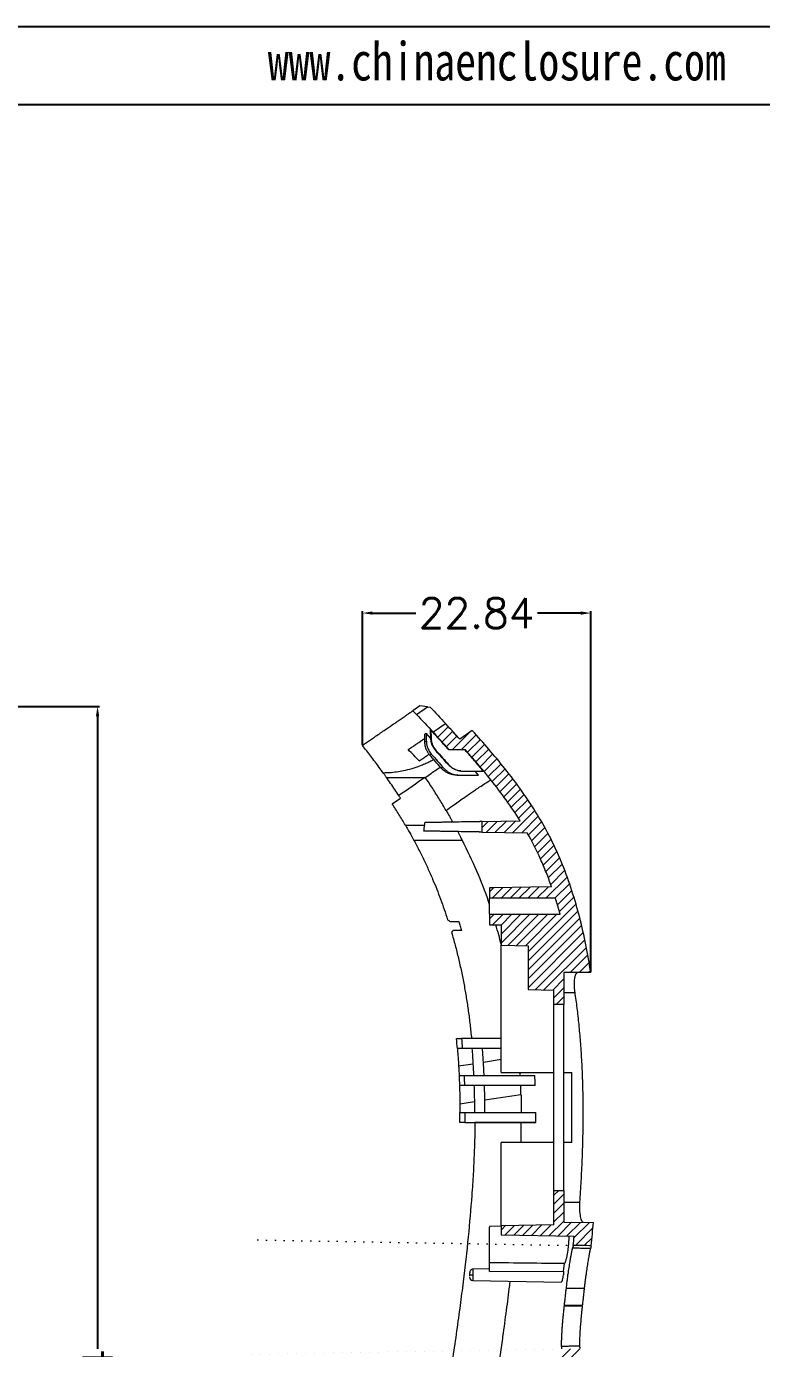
# Model space of a CAD drawing. Header units: inches. Extents: x 1631 to 3663, y 1126 to 1454.
# Drawn here: x 1801.8 to 1875.4, y 1322 to 1454.4 of the extents above; entities that cross this region are included whole.
import ezdxf

# ---------------------------------------------------------------- set-up
doc = ezdxf.new("R2010")
doc.units = ezdxf.units.IN
doc.header["$LTSCALE"] = 15
doc.layers.add('文字', color=81, linetype='Continuous')
doc.styles.get("Standard").update_dxf_attribs({"font": 'txt', "bigfont": 'gbcbig.shx'})
doc.styles.add('宋体', font='', dxfattribs={"width": 0.8, "height": 3.5})
doc.styles.get('宋体').set_extended_font_data('SimSun')
doc.dimstyles.new('3', dxfattribs={"dimtxt": 3, "dimasz": 1, "dimexe": 0.18, "dimexo": 0.0625, "dimgap": 0.09, "dimtad": 0, "dimdsep": 46, "dimtxsty": 'Standard', "dimcen": 1, "dimclrd": 3, "dimclre": 3, "dimadec": 0, "dimazin": 2, "dimtfac": 1, "dimtofl": 0, "dimtmove": 0, "dimatfit": 3, "dimfxl": 1, "dimtolj": 1, "dimtzin": 0, "dimarcsym": 0})

# ---------------------------------------------------------------- blocks, each defined once
blk = doc.blocks.new('*D281')
at = {"color": 3, "lineweight": -2}
for p, q in [((1769.46, 1386.31), (1809.14, 1386.31)), ((1808.96, 1385.31), (1808.96, 1321.98)), ((1808.96, 1244.47), (1808.96, 1307.8)), ((1768.69, 1243.47), (1809.14, 1243.47))]:
    blk.add_line(p, q, dxfattribs=at)
at = {"color": 3}
for points in [[(1808.79, 1385.31), (1809.12, 1385.31), (1808.96, 1386.31)], [(1808.79, 1244.47), (1809.12, 1244.47), (1808.96, 1243.47)]]:
    blk.add_solid(points, dxfattribs=at)
at = {"layer": 'Defpoints', "color": 0}
for p in [(1769.39, 1386.31), (1768.63, 1243.47), (1808.96, 1243.47)]:
    blk.add_point(p, dxfattribs=at)
at = {"color": 0, "insert": (1808.96, 1314.89), "char_height": 3, "attachment_point": 5, "rotation": 90}
blk.add_mtext('\\A1;142.84', dxfattribs=at)
blk = doc.blocks.new('*D285')
at = {"color": 3, "lineweight": -2}
for p, q in [((1835.47, 1382.47), (1835.47, 1395.83)), ((1836.47, 1395.65), (1840.8, 1395.65)), ((1857.31, 1395.65), (1852.98, 1395.65)), ((1858.31, 1359.72), (1858.31, 1395.83))]:
    blk.add_line(p, q, dxfattribs=at)
at = {"color": 3}
for points in [[(1836.47, 1395.82), (1836.47, 1395.49), (1835.47, 1395.65)], [(1857.31, 1395.82), (1857.31, 1395.49), (1858.31, 1395.65)]]:
    blk.add_solid(points, dxfattribs=at)
at = {"layer": 'Defpoints', "color": 0}
for p in [(1858.31, 1395.65), (1835.47, 1382.4), (1858.31, 1359.66)]:
    blk.add_point(p, dxfattribs=at)
at = {"color": 0, "insert": (1846.89, 1395.65), "char_height": 3, "attachment_point": 5}
blk.add_mtext('\\A1;22.84', dxfattribs=at)

msp = doc.modelspace()

# ---------------------------------------------------------------- hatches: boundary and pattern name
at = {"linetype": 'Continuous', "lineweight": 0}
h = msp.add_hatch(dxfattribs=at)
h.set_pattern_fill('ANSI31', color=4, scale=0.2, style=0)
edge = h.paths.add_edge_path(flags=0)
edge.add_spline(control_points=[(1851.959, 1373.645), (1852.839, 1372.089), (1853.584, 1370.452), (1854.202, 1368.775), (1854.266, 1368.602), (1854.328, 1368.428), (1854.39, 1368.254)], knot_values=[0.0043659, 0.0043659, 0.0043659, 0.0043659, 0.0097158, 0.0097158, 0.0097158, 0.010265, 0.010265, 0.010265, 0.010265], weights=[1, 1, 1, 1, 1, 1, 1], degree=3, periodic=0)
edge.add_spline(control_points=[(1854.39, 1368.254), (1853.688, 1368.242), (1852.987, 1368.229), (1852.286, 1368.217), (1851.069, 1368.196), (1849.851, 1368.175), (1848.634, 1368.153), (1848.484, 1368.151), (1848.335, 1368.148), (1848.185, 1368.146)], knot_values=[0.0125035, 0.0125035, 0.0125035, 0.0125035, 0.0146078, 0.0146078, 0.0146078, 0.0182598, 0.0182598, 0.0182598, 0.0187095, 0.0187095, 0.0187095, 0.0187095], weights=[1, 1, 1, 1, 1, 1, 1, 1, 1, 1], degree=3, periodic=0)
edge.add_line((1848.185, 1368.146), (1848.185, 1367.095))
edge.add_line((1848.185, 1367.095), (1854.778, 1367.095))
edge.add_spline(control_points=[(1854.778, 1367.095), (1854.844, 1366.888), (1854.908, 1366.68), (1854.971, 1366.471), (1855.02, 1366.307), (1855.069, 1366.143), (1855.116, 1365.978), (1855.162, 1365.818), (1855.208, 1365.658), (1855.252, 1365.497)], knot_values=[0.0000142, 0.0000142, 0.0000142, 0.0000142, 0.0006673, 0.0006673, 0.0006673, 0.0011814, 0.0011814, 0.0011814, 0.0016814, 0.0016814, 0.0016814, 0.0016814], weights=[1, 1, 1, 1, 1, 1, 1, 1, 1, 1], degree=3, periodic=0)
edge.add_line((1855.252, 1365.497), (1848.185, 1365.497))
edge.add_line((1848.185, 1365.497), (1848.185, 1364.446))
edge.add_spline(control_points=[(1848.185, 1364.446), (1848.334, 1364.444), (1848.484, 1364.441), (1848.633, 1364.439), (1848.867, 1364.434), (1849.101, 1364.43), (1849.335, 1364.426)], knot_values=[0.003203, 0.003203, 0.003203, 0.003203, 0.0036519, 0.0036519, 0.0036519, 0.0043532, 0.0043532, 0.0043532, 0.0043532], weights=[1, 1, 1, 1, 1, 1, 1], degree=3, periodic=0)
edge.add_line((1849.335, 1364.426), (1849.335, 1362.389))
edge.add_line((1849.335, 1362.389), (1852.035, 1362.341))
edge.add_line((1852.035, 1362.341), (1852.035, 1357.941))
edge.add_line((1852.035, 1357.941), (1854.635, 1357.896))
edge.add_line((1854.635, 1357.896), (1854.635, 1356.446))
edge.add_line((1854.635, 1356.446), (1855.629, 1356.446))
edge.add_line((1855.629, 1356.446), (1855.629, 1359.646))
edge.add_line((1855.629, 1359.646), (1858.312, 1359.655))
edge.add_spline(control_points=[(1858.312, 1359.655), (1858.147, 1360.745), (1857.954, 1361.832), (1857.728, 1362.91), (1856.79, 1367.385), (1855.226, 1371.83), (1852.822, 1375.719), (1851.886, 1377.234), (1850.837, 1378.683), (1849.726, 1380.074)], knot_values=[0.0824413, 0.0824413, 0.0824413, 0.0824413, 0.0857385, 0.0857385, 0.0857385, 0.0995426, 0.0995426, 0.0995426, 0.1048366, 0.1048366, 0.1048366, 0.1048366], weights=[1, 1, 1, 1, 1, 1, 1, 1, 1, 1], degree=3, periodic=0)
edge.add_spline(control_points=[(1849.726, 1380.074), (1849.436, 1380.437), (1849.142, 1380.796), (1848.844, 1381.152), (1848.546, 1381.508), (1848.245, 1381.862), (1847.941, 1382.212), (1847.451, 1382.778), (1846.954, 1383.336), (1846.453, 1383.892)], knot_values=[0, 0, 0, 0, 0.0013927, 0.0013927, 0.0013927, 0.0027853, 0.0027853, 0.0027853, 0.0050289, 0.0050289, 0.0050289, 0.0050289], weights=[1, 1, 1, 1, 1, 1, 1, 1, 1, 1], degree=3, periodic=0)
edge.add_line((1846.453, 1383.892), (1845.206, 1383.034))
edge.add_spline(control_points=[(1845.206, 1383.034), (1845.008, 1383.253), (1844.809, 1383.471), (1844.61, 1383.689), (1844.332, 1383.992), (1844.053, 1384.295), (1843.774, 1384.597)], knot_values=[0.000383, 0.000383, 0.000383, 0.000383, 0.001269, 0.001269, 0.001269, 0.0025034, 0.0025034, 0.0025034, 0.0025034], weights=[1, 1, 1, 1, 1, 1, 1], degree=3, periodic=0)
edge.add_line((1843.774, 1384.597), (1842.525, 1383.738))
edge.add_spline(control_points=[(1842.525, 1383.738), (1842.603, 1383.655), (1842.68, 1383.571), (1842.758, 1383.487), (1843.225, 1382.981), (1843.691, 1382.473), (1844.153, 1381.962)], knot_values=[0.0029081, 0.0029081, 0.0029081, 0.0029081, 0.0032502, 0.0032502, 0.0032502, 0.0053175, 0.0053175, 0.0053175, 0.0053175], weights=[1, 1, 1, 1, 1, 1, 1], degree=3, periodic=0)
edge.add_line((1844.153, 1381.962), (1845.765, 1381.962))
edge.add_spline(control_points=[(1845.765, 1381.962), (1846.152, 1381.526), (1846.536, 1381.088), (1846.915, 1380.645), (1847.156, 1380.363), (1847.395, 1380.08), (1847.632, 1379.795), (1847.863, 1379.515), (1848.093, 1379.234), (1848.319, 1378.95)], knot_values=[0.0000253, 0.0000253, 0.0000253, 0.0000253, 0.0017738, 0.0017738, 0.0017738, 0.0028856, 0.0028856, 0.0028856, 0.0039742, 0.0039742, 0.0039742, 0.0039742], weights=[1, 1, 1, 1, 1, 1, 1, 1, 1, 1], degree=3, periodic=0)
edge.add_spline(control_points=[(1848.319, 1378.95), (1848.795, 1378.355), (1849.259, 1377.749), (1849.706, 1377.132), (1849.98, 1376.754), (1850.248, 1376.371), (1850.509, 1375.984), (1850.764, 1375.606), (1851.012, 1375.223), (1851.253, 1374.835)], knot_values=[0.000031, 0.000031, 0.000031, 0.000031, 0.0023179, 0.0023179, 0.0023179, 0.0037183, 0.0037183, 0.0037183, 0.0050874, 0.0050874, 0.0050874, 0.0050874], weights=[1, 1, 1, 1, 1, 1, 1, 1, 1, 1], degree=3, periodic=0)
edge.add_line((1851.253, 1374.835), (1847.435, 1374.768))
edge.add_line((1847.435, 1374.768), (1847.435, 1373.724))
edge.add_line((1847.435, 1373.724), (1851.959, 1373.645))
h = msp.add_hatch(dxfattribs=at)
h.set_pattern_fill('ANSI31', color=4, scale=0.2, style=0)
edge = h.paths.add_edge_path(flags=0)
edge.add_line((1854.635, 1334.396), (1849.335, 1334.304))
edge.add_line((1849.335, 1334.304), (1849.335, 1333.396))
edge.add_line((1849.335, 1333.396), (1856.653, 1333.268))
edge.add_spline(control_points=[(1856.653, 1333.268), (1856.624, 1332.955), (1856.595, 1332.642), (1856.566, 1332.329)], knot_values=[0.0455805, 0.0455805, 0.0455805, 0.0455805, 0.0465254, 0.0465254, 0.0465254, 0.0465254], weights=[1, 1, 1, 1], degree=3, periodic=0)
edge.add_ellipse((1824.286, 1302.902), major_axis=(27054.62, -470.582), ratio=0.001108104, start_angle=89.9289216, end_angle=89.9327443, ccw=False)
edge.add_spline(control_points=[(1858.371, 1332.297), (1858.444, 1333.076), (1858.514, 1333.856), (1858.579, 1334.636)], knot_values=[0.0550125, 0.0550125, 0.0550125, 0.0550125, 0.0573614, 0.0573614, 0.0573614, 0.0573614], weights=[1, 1, 1, 1], degree=3, periodic=0)
edge.add_line((1858.579, 1334.636), (1855.629, 1334.646))
edge.add_line((1855.629, 1334.646), (1855.629, 1337.846))
edge.add_line((1855.629, 1337.846), (1854.635, 1337.846))
edge.add_line((1854.635, 1337.846), (1854.635, 1334.396))
h = msp.add_hatch(dxfattribs=at)
h.set_pattern_fill('ANSI31', color=4, scale=0.2, style=0)
edge = h.paths.add_edge_path(flags=0)
edge.add_spline(control_points=[(1855.394, 1321.962), (1855.24, 1320.75), (1855.081, 1319.539), (1854.92, 1318.328)], knot_values=[0.0569593, 0.0569593, 0.0569593, 0.0569593, 0.0606219, 0.0606219, 0.0606219, 0.0606219], weights=[1, 1, 1, 1], degree=3, periodic=0)
edge.add_spline(control_points=[(1854.92, 1318.328), (1855.165, 1318.324), (1855.41, 1318.32), (1855.655, 1318.316), (1855.837, 1318.312), (1856.018, 1318.309), (1856.2, 1318.306), (1856.377, 1318.303), (1856.554, 1318.3), (1856.731, 1318.297)], knot_values=[0.0000109, 0.0000109, 0.0000109, 0.0000109, 0.0007461, 0.0007461, 0.0007461, 0.0012915, 0.0012915, 0.0012915, 0.001823, 0.001823, 0.001823, 0.001823], weights=[1, 1, 1, 1, 1, 1, 1, 1, 1, 1], degree=3, periodic=0)
edge.add_spline(control_points=[(1856.731, 1318.297), (1856.896, 1319.529), (1857.057, 1320.761), (1857.213, 1321.993)], knot_values=[0.0409109, 0.0409109, 0.0409109, 0.0409109, 0.0446391, 0.0446391, 0.0446391, 0.0446391], weights=[1, 1, 1, 1], degree=3, periodic=0)
edge.add_ellipse((1823.023, 1351.505), major_axis=(27416.749, 476.87), ratio=0.001097751, start_angle=270.0665562, end_angle=270.0703565, ccw=False)

# ---------------------------------------------------------------- linework, layer by layer
for p, q in [((1631.163, 1454.396), (2096.095, 1454.396)), ((1643.193, 1446.569), (2088.268, 1446.569))]:
    msp.add_line(p, q)
at = {"color": 7, "linetype": 'Continuous', "lineweight": 15}
for p, q in [((1841.205, 1386.35), (1840.518, 1385.877)), ((1840.867, 1385.511), (1841.969, 1386.269)), ((1841.969, 1386.269), (1841.205, 1386.35)), ((1841.969, 1386.269), (1842.241, 1386.24)), ((1840.518, 1385.877), (1840.867, 1385.511)), ((1842.313, 1383.095), (1841.84, 1383.62)), ((1842.311, 1383.107), (1842.278, 1383.925)), ((1842.298, 1383.942), (1842.331, 1383.125)), ((1842.923, 1383.306), (1842.524, 1383.737)), ((1842.525, 1383.738), (1843.774, 1384.597)), ((1844.958, 1383.304), (1844.479, 1383.831)), ((1846.453, 1383.892), (1845.206, 1383.034)), ((1844.055, 1382.067), (1843.699, 1382.458)), ((1845.205, 1383.033), (1844.958, 1383.304)), ((1845.737, 1381.942), (1844.127, 1381.942)), ((1844.153, 1381.962), (1844.151, 1381.961)), ((1845.765, 1381.962), (1844.153, 1381.962)), ((1845.737, 1381.942), (1845.763, 1381.961)), ((1845.326, 1379.831), (1845.375, 1379.831)), ((1845.578, 1379.821), (1847.558, 1379.821)), ((1847.087, 1379.43), (1846.762, 1379.821)), ((1837.861, 1379.202), (1841.754, 1379.202)), ((1845.156, 1379.43), (1847.087, 1379.43)), ((1838.442, 1376.559), (1839.266, 1377.125)), ((1839.762, 1374.413), (1841.674, 1374.413)), ((1847.435, 1374.768), (1851.253, 1374.835)), ((1847.435, 1373.724), (1847.435, 1374.768)), ((1847.435, 1373.724), (1851.959, 1373.645)), ((1845.474, 1372.885), (1840.619, 1372.885)), ((1848.185, 1368.146), (1848.185, 1367.095)), ((1854.778, 1367.095), (1848.185, 1367.095)), ((1848.185, 1365.497), (1848.185, 1364.446)), ((1848.185, 1365.497), (1855.252, 1365.497)), ((1844.255, 1364.756), (1845.102, 1364.756)), ((1845.373, 1363.856), (1844.531, 1363.856)), ((1849.335, 1364.426), (1849.335, 1362.389)), ((1849.335, 1362.389), (1852.035, 1362.341)), ((1849.335, 1349.646), (1849.335, 1362.389)), ((1852.035, 1362.341), (1852.035, 1357.941)), ((1858.312, 1359.655), (1855.629, 1359.646)), ((1855.629, 1359.646), (1855.629, 1356.446)), ((1852.035, 1357.941), (1854.635, 1357.896)), ((1854.635, 1356.446), (1854.635, 1357.896)), ((1855.629, 1357.667), (1856.708, 1357.667)), ((1855.629, 1356.446), (1854.635, 1356.446)), ((1854.635, 1337.846), (1854.635, 1356.446)), ((1855.629, 1337.846), (1855.629, 1356.446)), ((1845.465, 1352.046), (1844.964, 1352.046)), ((1849.335, 1353.046), (1845.374, 1353.046)), ((1849.335, 1352.046), (1845.465, 1352.046)), ((1845.088, 1350.313), (1846.528, 1350.527)), ((1845.137, 1349.346), (1845.637, 1349.346)), ((1845.637, 1349.346), (1852.718, 1349.346)), ((1849.335, 1349.646), (1854.635, 1349.646)), ((1851.258, 1349.346), (1851.239, 1349.646)), ((1855.629, 1349.646), (1856.429, 1349.646)), ((1856.429, 1342.646), (1856.429, 1349.646)), ((1845.676, 1348.346), (1845.177, 1348.346)), ((1852.758, 1348.346), (1845.676, 1348.346)), ((1845.219, 1346.507), (1846.666, 1346.748)), ((1847.714, 1346.911), (1851.33, 1347.446)), ((1845.223, 1345.646), (1845.723, 1345.646)), ((1845.723, 1345.646), (1852.81, 1345.646)), ((1845.72, 1344.65), (1845.72, 1344.664)), ((1845.72, 1344.65), (1852.809, 1344.65)), ((1851.362, 1344.646), (1846.721, 1344.646)), ((1854.635, 1342.646), (1849.335, 1342.646)), ((1849.335, 1334.304), (1849.335, 1342.646)), ((1856.429, 1342.646), (1855.629, 1342.646)), ((1854.635, 1334.396), (1854.635, 1337.846)), ((1854.635, 1337.846), (1855.629, 1337.846)), ((1855.629, 1337.846), (1855.629, 1334.646)), ((1855.629, 1336.667), (1857.194, 1336.667)), ((1855.629, 1334.646), (1858.579, 1334.636)), ((1858.578, 1334.636), (1858.579, 1334.636)), ((1849.335, 1334.251), (1848.176, 1334.231)), ((1854.635, 1334.396), (1849.335, 1334.304)), ((1849.335, 1334.304), (1849.335, 1333.396)), ((1849.335, 1333.396), (1856.653, 1333.268)), ((1858.285, 1332.024), (1856.478, 1332.056)), ((1858.371, 1332.297), (1858.369, 1332.29)), ((1848.185, 1329.713), (1848.185, 1330.6)), ((1846.185, 1329.381), (1846.528, 1329.381)), ((1848.185, 1329.981), (1846.528, 1329.952)), ((1848.185, 1329.713), (1855.602, 1329.751)), ((1855.602, 1329.751), (1855.679, 1330.504)), ((1846.528, 1328.81), (1855.369, 1328.656)), ((1855.838, 1328.033), (1857.66, 1328.033)), ((1855.642, 1326.304), (1855.638, 1326.263)), ((1857.46, 1326.262), (1855.638, 1326.263)), ((1857.465, 1326.305), (1855.642, 1326.304)), ((1855.37, 1322.235), (1857.19, 1322.266))]:
    msp.add_line(p, q, dxfattribs=at)
at = {"color": 8, "linetype": 'Continuous', "lineweight": 15}
for p, q in [((1847.57, 1350.696), (1849.335, 1350.965)), ((1846.528, 1329.952), (1846.528, 1329.381)), ((1846.528, 1329.381), (1846.528, 1328.81))]:
    msp.add_line(p, q, dxfattribs=at)
at = {"color": 7, "linetype": 'Continuous', "lineweight": 15, "flags": 128}
for points in [[(1854.39, 1368.254), (1852.286, 1368.217), (1848.634, 1368.153), (1848.185, 1368.146)], [(1848.185, 1364.446), (1848.633, 1364.439), (1849.335, 1364.426)]]:
    msp.add_lwpolyline(points, dxfattribs=at)
at = {"color": 7, "linetype": 'Continuous', "lineweight": 15}
msp.add_arc((1846.535, 1329.16), 0.35, 180, 268.9867, dxfattribs=at)
msp.add_ellipse((1824.286, 1302.902), major_axis=(27054.62, -470.582), ratio=0.0011081, start_param=1.5695558, end_param=1.5696225, dxfattribs=at)
for points in [[(1842.241, 1386.24), (1842.759, 1385.689), (1843.27, 1385.142), (1843.773, 1384.597)], [(1840.867, 1385.511), (1841.429, 1384.915), (1841.981, 1384.324), (1842.525, 1383.738)], [(1841.697, 1383.532), (1841.75, 1383.564), (1841.797, 1383.593), (1841.84, 1383.62)], [(1842.278, 1383.925), (1842.286, 1383.931), (1842.293, 1383.937), (1842.298, 1383.942)], [(1844.153, 1381.962), (1843.614, 1382.557), (1843.071, 1383.149), (1842.525, 1383.738)], [(1849.726, 1380.074), (1848.679, 1381.384), (1847.576, 1382.647), (1846.453, 1383.892)], [(1841.858, 1382.798), (1841.814, 1382.771), (1841.765, 1382.741), (1841.711, 1382.709)], [(1842.331, 1383.125), (1842.326, 1383.12), (1842.319, 1383.114), (1842.311, 1383.107)], [(1842.202, 1381.438), (1842.259, 1381.472), (1842.31, 1381.503), (1842.357, 1381.531)], [(1842.827, 1381.843), (1842.836, 1381.85), (1842.844, 1381.856), (1842.85, 1381.861)], [(1848.319, 1378.95), (1847.498, 1379.979), (1846.64, 1380.978), (1845.765, 1381.962)], [(1843.57, 1380.15), (1843.491, 1380.153), (1843.405, 1380.157), (1843.311, 1380.161)], [(1841.754, 1379.202), (1840.87, 1378.594), (1839.986, 1377.985), (1839.102, 1377.377)], [(1844.913, 1379.43), (1845.002, 1379.43), (1845.083, 1379.43), (1845.156, 1379.43)], [(1851.253, 1374.835), (1850.364, 1376.267), (1849.372, 1377.633), (1848.319, 1378.95)], [(1839.266, 1377.125), (1839.211, 1377.209), (1839.156, 1377.293), (1839.102, 1377.377)], [(1843.993, 1364.946), (1844.08, 1364.883), (1844.168, 1364.819), (1844.255, 1364.756)], [(1844.531, 1363.856), (1844.483, 1363.792), (1844.435, 1363.728), (1844.387, 1363.664)], [(1844.964, 1352.046), (1844.936, 1352.38), (1844.906, 1352.713), (1844.873, 1353.046)], [(1844.873, 1353.046), (1845.04, 1353.046), (1845.207, 1353.046), (1845.374, 1353.046)], [(1844.965, 1352.046), (1844.968, 1352.005), (1844.972, 1351.965), (1844.975, 1351.924)], [(1844.975, 1351.924), (1844.996, 1351.664), (1845.016, 1351.403), (1845.034, 1351.142)], [(1845.374, 1353.046), (1845.406, 1352.726), (1845.434, 1352.406), (1845.461, 1352.086)], [(1845.461, 1352.086), (1845.462, 1352.073), (1845.463, 1352.059), (1845.465, 1352.046)], [(1846.42, 1352.046), (1846.461, 1351.54), (1846.497, 1351.034), (1846.528, 1350.527)], [(1845.034, 1351.142), (1845.054, 1350.866), (1845.071, 1350.59), (1845.088, 1350.313)], [(1846.528, 1350.527), (1846.551, 1350.134), (1846.572, 1349.74), (1846.59, 1349.346)], [(1845.088, 1350.313), (1845.091, 1350.262), (1845.094, 1350.212), (1845.096, 1350.161)], [(1845.096, 1350.161), (1845.112, 1349.889), (1845.126, 1349.618), (1845.138, 1349.346)], [(1845.137, 1349.346), (1845.152, 1349.014), (1845.165, 1348.68), (1845.177, 1348.346)], [(1845.637, 1349.346), (1845.652, 1349.022), (1845.665, 1348.698), (1845.676, 1348.373)], [(1852.757, 1348.372), (1852.746, 1348.7), (1852.732, 1349.025), (1852.718, 1349.346)], [(1845.179, 1348.297), (1845.189, 1348.003), (1845.197, 1347.708), (1845.203, 1347.414)], [(1845.676, 1348.373), (1845.676, 1348.364), (1845.676, 1348.355), (1845.676, 1348.346)], [(1846.628, 1348.346), (1846.646, 1347.813), (1846.658, 1347.281), (1846.666, 1346.748)], [(1852.758, 1348.346), (1852.758, 1348.355), (1852.757, 1348.364), (1852.757, 1348.372)], [(1845.204, 1347.414), (1845.21, 1347.112), (1845.215, 1346.81), (1845.219, 1346.507)], [(1845.219, 1346.507), (1845.222, 1346.22), (1845.224, 1345.933), (1845.224, 1345.646)], [(1846.666, 1346.748), (1846.671, 1346.381), (1846.674, 1346.013), (1846.674, 1345.646)], [(1845.723, 1345.646), (1845.724, 1345.317), (1845.723, 1345.034), (1845.72, 1344.664)], [(1852.809, 1344.65), (1852.811, 1344.986), (1852.811, 1345.317), (1852.81, 1345.646)], [(1858.371, 1332.297), (1858.444, 1333.076), (1858.513, 1333.856), (1858.579, 1334.636)], [(1856.566, 1332.329), (1856.595, 1332.642), (1856.624, 1332.955), (1856.653, 1333.268)], [(1856.478, 1332.056), (1856.482, 1332.065), (1856.485, 1332.075), (1856.488, 1332.084)], [(1858.295, 1332.053), (1858.292, 1332.043), (1858.288, 1332.034), (1858.285, 1332.024)], [(1855.373, 1322.213), (1855.372, 1322.22), (1855.371, 1322.227), (1855.37, 1322.235)], [(1857.19, 1322.266), (1857.191, 1322.259), (1857.192, 1322.252), (1857.193, 1322.245)]]:
    msp.add_open_spline(points, degree=3, dxfattribs=at)
for points, knots in [([(1835.468, 1382.403), (1835.537, 1382.45), (1835.674, 1382.544), (1835.878, 1382.684), (1836.077, 1382.822), (1836.274, 1382.957), (1836.467, 1383.09), (1836.77, 1383.298), (1837.17, 1383.573), (1837.804, 1384.01), (1838.366, 1384.397), (1838.831, 1384.716), (1839.211, 1384.978), (1839.579, 1385.231), (1839.91, 1385.459), (1840.152, 1385.625), (1840.323, 1385.743), (1840.434, 1385.82), (1840.5, 1385.865), (1840.512, 1385.873), (1840.518, 1385.877)], [0, 0, 0, 0, 0.0141192, 0.0280788, 0.0419036, 0.0556192, 0.0692518, 0.082828, 0.1206707, 0.1579188, 0.2338611, 0.2761925, 0.3223512, 0.398282, 0.4851738, 0.5838142, 0.6742678, 0.7738665, 0.8781447, 1, 1, 1, 1]), ([(1841.711, 1382.709), (1841.711, 1382.748), (1841.709, 1382.826), (1841.702, 1382.983), (1841.706, 1383.16), (1841.703, 1383.356), (1841.699, 1383.473), (1841.697, 1383.532)], [0, 0, 0, 0, 0.142911, 0.285822, 0.5714834, 0.7857006, 1, 1, 1, 1]), ([(1841.84, 1383.62), (1841.841, 1383.581), (1841.843, 1383.503), (1841.852, 1383.347), (1841.847, 1383.17), (1841.852, 1382.975), (1841.856, 1382.857), (1841.859, 1382.798)], [0, 0, 0, 0, 0.14287336, 0.28574672, 0.57133233, 0.78552485, 1, 1, 1, 1]), ([(1844.127, 1381.942), (1843.839, 1382.261), (1843.232, 1382.93), (1842.619, 1383.594), (1842.298, 1383.942)], [0, 0, 0, 0, 0.4755808, 1, 1, 1, 1]), ([(1845.206, 1383.034), (1845.008, 1383.253), (1844.809, 1383.471), (1844.61, 1383.689), (1844.332, 1383.992), (1844.053, 1384.295), (1843.774, 1384.597)], [0.0003829805, 0.0003829805, 0.0003829805, 0.0003829805, 0.0012690201, 0.0012690201, 0.0012690201, 0.002503408, 0.002503408, 0.002503408, 0.002503408]), ([(1837.554, 1379.632), (1837.417, 1379.823), (1837.143, 1380.202), (1836.727, 1380.764), (1836.309, 1381.318), (1835.89, 1381.864), (1835.608, 1382.224), (1835.468, 1382.403)], [0, 0, 0, 0, 0.2032112, 0.4048141, 0.6048126, 0.8032082, 1, 1, 1, 1]), ([(1840.05, 1381.974), (1840.184, 1382.066), (1840.459, 1382.256), (1840.813, 1382.499), (1841.208, 1382.771), (1841.516, 1382.983), (1841.66, 1383.082), (1841.704, 1383.113)], [0, 0, 0, 0, 0.1581616, 0.3252687, 0.5121257, 0.8518697, 1, 1, 1, 1]), ([(1842.202, 1381.438), (1842.172, 1381.473), (1842.112, 1381.544), (1842.032, 1381.657), (1841.96, 1381.775), (1841.897, 1381.899), (1841.83, 1382.056), (1841.769, 1382.248), (1841.723, 1382.476), (1841.715, 1382.631), (1841.711, 1382.709)], [0, 0, 0, 0, 0.1000403, 0.1994376, 0.2986977, 0.3983287, 0.4988328, 0.6660414, 0.8323181, 1, 1, 1, 1]), ([(1841.859, 1382.798), (1841.86, 1382.752), (1841.864, 1382.659), (1841.883, 1382.521), (1841.91, 1382.385), (1841.947, 1382.25), (1842.004, 1382.09), (1842.088, 1381.907), (1842.209, 1381.709), (1842.307, 1381.59), (1842.357, 1381.531)], [0, 0, 0, 0, 0.10067475, 0.20061372, 0.30031916, 0.40029683, 0.50104841, 0.66792152, 0.83345645, 1, 1, 1, 1]), ([(1842.827, 1381.843), (1842.796, 1381.878), (1842.735, 1381.948), (1842.654, 1382.061), (1842.579, 1382.178), (1842.514, 1382.301), (1842.444, 1382.457), (1842.378, 1382.648), (1842.327, 1382.875), (1842.316, 1383.03), (1842.311, 1383.107)], [0, 0, 0, 0, 0.1002623, 0.1999058, 0.2994202, 0.3992975, 0.5000241, 0.6671961, 0.8330952, 1, 1, 1, 1]), ([(1842.331, 1383.125), (1842.334, 1383.078), (1842.34, 1382.985), (1842.36, 1382.848), (1842.39, 1382.712), (1842.429, 1382.578), (1842.489, 1382.418), (1842.576, 1382.235), (1842.699, 1382.038), (1842.8, 1381.92), (1842.85, 1381.861)], [0, 0, 0, 0, 0.1002832, 0.19993949, 0.29945994, 0.39933765, 0.50006046, 0.66722721, 0.83311212, 1, 1, 1, 1]), ([(1842.601, 1380.978), (1842.592, 1380.973), (1842.492, 1380.915), (1842.229, 1380.776), (1841.825, 1380.582), (1841.301, 1380.361), (1840.625, 1380.114), (1839.835, 1379.895), (1839.061, 1379.747), (1838.323, 1379.657), (1837.814, 1379.64), (1837.554, 1379.632)], [0, 0, 0, 0, 0.0123079, 0.1427481, 0.2561753, 0.3620557, 0.5113297, 0.6595312, 0.7693036, 0.8821541, 1, 1, 1, 1]), ([(1841.144, 1380.846), (1840.964, 1381.035), (1840.602, 1381.415), (1840.234, 1381.787), (1840.05, 1381.974)], [0, 0, 0, 0, 0.4992111, 1, 1, 1, 1]), ([(1841.144, 1380.846), (1841.273, 1380.934), (1841.538, 1381.117), (1841.871, 1381.346), (1842.052, 1381.47), (1842.144, 1381.534)], [0, 0, 0, 0, 0.3181676, 0.6557455, 1, 1, 1, 1]), ([(1843.311, 1380.161), (1843.132, 1380.37), (1842.765, 1380.798), (1842.392, 1381.221), (1842.202, 1381.438)], [0, 0, 0, 0, 0.4879802, 1, 1, 1, 1]), ([(1842.357, 1381.531), (1842.566, 1381.296), (1842.973, 1380.838), (1843.375, 1380.375), (1843.57, 1380.15)], [0, 0, 0, 0, 0.51392179, 1, 1, 1, 1]), ([(1844.03, 1380.498), (1843.838, 1380.715), (1843.439, 1381.165), (1843.036, 1381.611), (1842.827, 1381.843)], [0, 0, 0, 0, 0.48099042, 1, 1, 1, 1]), ([(1842.85, 1381.861), (1843.064, 1381.625), (1843.476, 1381.172), (1843.882, 1380.714), (1844.077, 1380.495)], [0, 0, 0, 0, 0.5203932, 1, 1, 1, 1]), ([(1847.558, 1379.821), (1847.418, 1379.989), (1847.132, 1380.332), (1846.688, 1380.853), (1846.222, 1381.393), (1845.901, 1381.757), (1845.737, 1381.942)], [0, 0, 0, 0, 0.2345952, 0.4794481, 0.7345775, 1, 1, 1, 1]), ([(1837.554, 1379.632), (1837.579, 1379.598), (1837.628, 1379.53), (1837.704, 1379.423), (1837.781, 1379.315), (1837.834, 1379.239), (1837.861, 1379.202)], [0, 0, 0, 0, 0.2538652, 0.5049453, 0.7535505, 1, 1, 1, 1]), ([(1841.754, 1379.202), (1841.948, 1379.335), (1842.329, 1379.597), (1842.832, 1379.944), (1843.113, 1380.137), (1843.25, 1380.231)], [0, 0, 0, 0, 0.3482895, 0.6816754, 1, 1, 1, 1]), ([(1844.913, 1379.43), (1844.862, 1379.431), (1844.76, 1379.433), (1844.609, 1379.45), (1844.459, 1379.476), (1844.313, 1379.514), (1844.168, 1379.563), (1844.003, 1379.631), (1843.823, 1379.725), (1843.635, 1379.85), (1843.462, 1379.994), (1843.362, 1380.105), (1843.311, 1380.161)], [0, 0, 0, 0, 0.0844373, 0.1680658, 0.2513163, 0.3346251, 0.4184279, 0.5031526, 0.6290479, 0.7528257, 0.8759731, 1, 1, 1, 1]), ([(1843.57, 1380.15), (1843.603, 1380.113), (1843.669, 1380.039), (1843.778, 1379.939), (1843.893, 1379.846), (1844.015, 1379.761), (1844.144, 1379.686), (1844.324, 1379.596), (1844.56, 1379.508), (1844.855, 1379.442), (1845.056, 1379.434), (1845.156, 1379.43)], [0, 0, 0, 0, 0.082913, 0.1652323, 0.247397, 0.3298489, 0.4130248, 0.4973507, 0.6655721, 0.8319704, 1, 1, 1, 1]), ([(1845.327, 1379.842), (1845.254, 1379.848), (1845.04, 1379.864), (1844.702, 1379.989), (1844.329, 1380.196), (1844.129, 1380.398), (1844.03, 1380.498)], [0, 0, 0, 0, 0.1467282, 0.4315604, 0.7161369, 1, 1, 1, 1]), ([(1844.077, 1380.495), (1844.068, 1380.496), (1844.054, 1380.498), (1844.036, 1380.498), (1844.03, 1380.498)], [0, 0, 0, 0, 0.6281841, 1, 1, 1, 1]), ([(1844.077, 1380.495), (1844.109, 1380.46), (1844.173, 1380.391), (1844.278, 1380.296), (1844.388, 1380.209), (1844.504, 1380.13), (1844.627, 1380.059), (1844.797, 1379.975), (1845.019, 1379.893), (1845.296, 1379.832), (1845.484, 1379.824), (1845.578, 1379.821)], [0, 0, 0, 0, 0.0837583, 0.1667845, 0.2494966, 0.3323176, 0.4156686, 0.4999627, 0.6674508, 0.8330042, 1, 1, 1, 1]), ([(1858.312, 1359.655), (1858.172, 1360.579), (1858.013, 1361.5), (1857.645, 1363.34), (1857.437, 1364.255), (1856.74, 1366.967), (1856.176, 1368.736), (1855.136, 1371.317), (1854.757, 1372.165), (1853.925, 1373.832), (1853.472, 1374.651), (1852.494, 1376.262), (1851.973, 1377.05), (1850.884, 1378.586), (1850.314, 1379.337), (1849.726, 1380.074)], [0, 0, 0, 0, 0.125, 0.125, 0.25, 0.25, 0.5, 0.5, 0.625, 0.625, 0.75, 0.75, 0.875, 0.875, 1, 1, 1, 1]), ([(1839.102, 1377.377), (1838.969, 1377.579), (1838.7, 1377.986), (1838.286, 1378.594), (1838.003, 1378.998), (1837.861, 1379.202)], [0, 0, 0, 0, 0.3288103, 0.6621293, 1, 1, 1, 1]), ([(1843.831, 1375.895), (1843.726, 1376.075), (1843.514, 1376.437), (1843.185, 1376.98), (1842.845, 1377.529), (1842.493, 1378.082), (1842.129, 1378.641), (1841.879, 1379.014), (1841.754, 1379.202)], [0, 0, 0, 0, 0.159699, 0.3221623, 0.4874076, 0.6554519, 0.8263111, 1, 1, 1, 1]), ([(1843.831, 1375.895), (1844.272, 1376.208), (1844.679, 1376.495), (1845.42, 1377.017), (1845.753, 1377.25), (1846.204, 1377.563), (1846.346, 1377.662), (1846.615, 1377.847), (1846.743, 1377.933), (1847.1, 1378.175), (1847.305, 1378.311), (1847.823, 1378.651), (1848.036, 1378.784), (1848.283, 1378.933), (1848.319, 1378.95), (1848.319, 1378.95)], [0, 0, 0, 0, 0.125, 0.125, 0.25, 0.25, 0.3125, 0.3125, 0.375, 0.375, 0.5, 0.5, 0.75, 0.75, 1, 1, 1, 1]), ([(1839.762, 1374.413), (1839.658, 1374.592), (1839.447, 1374.95), (1839.121, 1375.486), (1838.786, 1376.023), (1838.557, 1376.38), (1838.442, 1376.559)], [0, 0, 0, 0, 0.2465362, 0.49536, 0.7465041, 1, 1, 1, 1]), ([(1843.831, 1375.895), (1843.944, 1375.7), (1844.114, 1375.408), (1844.333, 1375.014), (1844.44, 1374.816), (1844.494, 1374.717)], [0, 0, 0, 0, 0.4998426, 0.7501135, 1, 1, 1, 1]), ([(1839.762, 1374.413), (1839.908, 1374.161), (1840.2, 1373.655), (1840.479, 1373.142), (1840.619, 1372.885)], [0, 0, 0, 0, 0.4990159, 1, 1, 1, 1]), ([(1841.624, 1373.825), (1841.628, 1373.874), (1841.637, 1373.971), (1841.654, 1374.167), (1841.666, 1374.314), (1841.674, 1374.413)], [0, 0, 0, 0, 0.2470926, 0.495991, 1, 1, 1, 1]), ([(1841.697, 1374.668), (1841.695, 1374.647), (1841.691, 1374.605), (1841.684, 1374.542), (1841.679, 1374.478), (1841.676, 1374.435), (1841.674, 1374.413)], [0, 0, 0, 0, 0.2478819, 0.4960256, 0.7468825, 1, 1, 1, 1]), ([(1847.435, 1374.768), (1847.433, 1374.768), (1847.431, 1374.768), (1847.417, 1374.768), (1847.394, 1374.767), (1847.362, 1374.767), (1847.321, 1374.766), (1847.271, 1374.765), (1847.212, 1374.764), (1847.144, 1374.763), (1846.976, 1374.76), (1846.636, 1374.754), (1845.995, 1374.743), (1845.178, 1374.729), (1844.387, 1374.715), (1843.725, 1374.703), (1843.258, 1374.695), (1842.764, 1374.687), (1842.246, 1374.678), (1841.88, 1374.671), (1841.697, 1374.668)], [0, 0, 0, 0, 0.0276168, 0.0552087, 0.082784, 0.1103509, 0.1379178, 0.165493, 0.1930847, 0.2207012, 0.2483508, 0.3735474, 0.4986816, 0.6238473, 0.7491843, 0.7993263, 0.8494287, 0.8995418, 0.9497156, 1, 1, 1, 1]), ([(1847.435, 1373.724), (1847.434, 1373.724), (1847.431, 1373.724), (1847.417, 1373.724), (1847.393, 1373.725), (1847.361, 1373.725), (1847.319, 1373.726), (1847.269, 1373.727), (1847.209, 1373.728), (1847.14, 1373.729), (1846.97, 1373.732), (1846.626, 1373.738), (1845.977, 1373.749), (1845.149, 1373.764), (1844.348, 1373.778), (1843.678, 1373.789), (1843.205, 1373.798), (1842.705, 1373.806), (1842.18, 1373.816), (1841.809, 1373.822), (1841.623, 1373.825)], [0, 0, 0, 0, 0.0276151, 0.0552051, 0.0827783, 0.110343, 0.1379079, 0.1654811, 0.1930711, 0.2206864, 0.2483352, 0.3735284, 0.4986597, 0.6238395, 0.7491603, 0.7992593, 0.8493419, 0.8994592, 0.9496617, 1, 1, 1, 1]), ([(1845.474, 1372.885), (1845.436, 1372.96), (1845.359, 1373.109), (1845.262, 1373.294), (1845.186, 1373.442), (1845.126, 1373.56), (1845.072, 1373.669), (1845.035, 1373.74), (1845.022, 1373.766)], [0, 0, 0, 0, 0.2539391, 0.5081884, 0.6329991, 0.7565581, 0.9112508, 1, 1, 1, 1]), ([(1854.39, 1368.254), (1854.225, 1368.721), (1854.051, 1369.187), (1853.685, 1370.107), (1853.493, 1370.562), (1852.887, 1371.911), (1852.443, 1372.789), (1851.959, 1373.645)], [0, 0, 0, 0, 0.25, 0.25, 0.5, 0.5, 1, 1, 1, 1]), ([(1840.619, 1372.885), (1840.716, 1372.703), (1840.911, 1372.338), (1841.193, 1371.788), (1841.468, 1371.234), (1841.735, 1370.678), (1841.994, 1370.12), (1842.246, 1369.559), (1842.55, 1368.856), (1842.9, 1368.007), (1843.285, 1367.003), (1843.653, 1365.982), (1843.88, 1365.293), (1843.993, 1364.946)], [0, 0, 0, 0, 0.0718514, 0.1435482, 0.2151025, 0.2865261, 0.3578312, 0.4290299, 0.5001345, 0.6236464, 0.748085, 0.8735151, 1, 1, 1, 1]), ([(1848.185, 1366.431), (1848.153, 1366.533), (1847.803, 1367.682), (1846.933, 1369.857), (1845.967, 1371.863), (1845.474, 1372.885)], [0, 0, 0, 0, 0.0459639, 0.5136724, 1, 1, 1, 1]), ([(1848.185, 1365.497), (1848.185, 1365.499), (1848.185, 1365.504), (1848.185, 1365.523), (1848.185, 1365.558), (1848.185, 1365.622), (1848.185, 1365.76), (1848.185, 1365.986), (1848.185, 1366.296), (1848.185, 1366.606), (1848.185, 1366.831), (1848.185, 1366.97), (1848.185, 1367.04), (1848.185, 1367.083), (1848.185, 1367.091), (1848.185, 1367.095)], [0, 0, 0, 0, 0.0362225, 0.0723514, 0.1088334, 0.1758556, 0.2430983, 0.3766493, 0.5000343, 0.6234192, 0.7569702, 0.8239925, 0.8912354, 0.9456815, 1, 1, 1, 1]), ([(1855.252, 1365.497), (1855.208, 1365.658), (1855.162, 1365.818), (1855.116, 1365.978), (1855.069, 1366.143), (1855.02, 1366.307), (1854.971, 1366.471), (1854.908, 1366.68), (1854.844, 1366.888), (1854.778, 1367.095)], [0.0000140708, 0.0000140708, 0.0000140708, 0.0000140708, 0.0005140886, 0.0005140886, 0.0005140886, 0.0010281781, 0.0010281781, 0.0010281781, 0.0016813183, 0.0016813183, 0.0016813183, 0.0016813183]), ([(1855.252, 1365.497), (1855.251, 1365.499), (1855.25, 1365.504), (1855.244, 1365.524), (1855.233, 1365.561), (1855.215, 1365.625), (1855.176, 1365.76), (1855.11, 1365.986), (1855.017, 1366.302), (1854.923, 1366.615), (1854.858, 1366.833), (1854.817, 1366.967), (1854.796, 1367.037), (1854.782, 1367.082), (1854.779, 1367.091), (1854.778, 1367.095)], [0, 0, 0, 0, 0.0366181, 0.073225, 0.1103142, 0.174248, 0.2387899, 0.3701337, 0.5031634, 0.6331152, 0.7619552, 0.8255246, 0.8877909, 0.9444236, 1, 1, 1, 1]), ([(1845.102, 1364.756), (1845.148, 1364.606), (1845.24, 1364.307), (1845.328, 1364.006), (1845.373, 1363.856)], [0, 0, 0, 0, 0.5000727, 1, 1, 1, 1]), ([(1849.335, 1362.477), (1849.265, 1362.793), (1849.117, 1363.455), (1848.908, 1364.099), (1848.798, 1364.436)], [0, 0, 0, 0, 0.4769189, 1, 1, 1, 1]), ([(1844.387, 1363.664), (1844.449, 1363.451), (1844.572, 1363.025), (1844.746, 1362.382), (1844.913, 1361.734), (1845.073, 1361.082), (1845.225, 1360.425), (1845.369, 1359.764), (1845.505, 1359.099), (1845.674, 1358.219), (1845.866, 1357.117), (1846.066, 1355.784), (1846.241, 1354.424), (1846.334, 1353.508), (1846.381, 1353.046)], [0, 0, 0, 0, 0.06146353, 0.12311916, 0.18497702, 0.24704714, 0.30933945, 0.37186388, 0.4346303, 0.49764844, 0.62022693, 0.74476816, 0.87133827, 1, 1, 1, 1]), ([(1857.011, 1359.651), (1856.999, 1359.65), (1856.976, 1359.648), (1856.941, 1359.633), (1856.903, 1359.608), (1856.862, 1359.568), (1856.82, 1359.508), (1856.783, 1359.429), (1856.747, 1359.328), (1856.715, 1359.209), (1856.679, 1359.036), (1856.649, 1358.781), (1856.643, 1358.485), (1856.65, 1358.234), (1856.663, 1358.044), (1856.682, 1357.855), (1856.699, 1357.73), (1856.708, 1357.667)], [0, 0, 0, 0, 0.0429886, 0.0867949, 0.131593, 0.1932776, 0.2508827, 0.3099778, 0.3724139, 0.4393679, 0.5039797, 0.626217, 0.7535771, 0.8182787, 0.8805631, 0.9394192, 1, 1, 1, 1]), ([(1856.708, 1357.667), (1856.746, 1357.406), (1856.822, 1356.88), (1856.925, 1356.082), (1857.021, 1355.269), (1857.109, 1354.439), (1857.19, 1353.592), (1857.262, 1352.728), (1857.326, 1351.846), (1857.382, 1350.944), (1857.429, 1350.023), (1857.467, 1349.081), (1857.496, 1348.116), (1857.522, 1346.779), (1857.53, 1345.069), (1857.5, 1342.987), (1857.432, 1340.888), (1857.333, 1338.779), (1857.24, 1337.371), (1857.194, 1336.667)], [0, 0, 0, 0, 0.0375681, 0.075782, 0.1146854, 0.1543172, 0.1947114, 0.2359036, 0.2779306, 0.3208308, 0.3646486, 0.4094354, 0.455245, 0.5021338, 0.6000525, 0.6990659, 0.7989695, 0.8994015, 1, 1, 1, 1]), ([(1847.57, 1350.696), (1847.555, 1350.92), (1847.526, 1351.371), (1847.491, 1351.821), (1847.474, 1352.046)], [0, 0, 0, 0, 0.49928582, 1, 1, 1, 1]), ([(1847.641, 1349.346), (1847.631, 1349.571), (1847.61, 1350.022), (1847.583, 1350.471), (1847.57, 1350.696)], [0, 0, 0, 0, 0.5010171, 1, 1, 1, 1]), ([(1847.714, 1346.911), (1847.71, 1347.15), (1847.701, 1347.628), (1847.687, 1348.107), (1847.68, 1348.346)], [0, 0, 0, 0, 0.4993205, 1, 1, 1, 1]), ([(1851.33, 1347.446), (1851.329, 1347.484), (1851.327, 1347.559), (1851.321, 1347.709), (1851.321, 1347.896), (1851.317, 1348.121), (1851.308, 1348.271), (1851.304, 1348.346)], [0, 0, 0, 0, 0.1253015, 0.250201, 0.5000775, 0.7498366, 1, 1, 1, 1]), ([(1847.725, 1345.646), (1847.725, 1345.707), (1847.724, 1345.828), (1847.721, 1346.009), (1847.721, 1346.191), (1847.722, 1346.401), (1847.72, 1346.641), (1847.716, 1346.821), (1847.714, 1346.911)], [0, 0, 0, 0, 0.1437318, 0.2874636, 0.430651, 0.57348644, 0.78709591, 1, 1, 1, 1]), ([(1851.33, 1347.446), (1851.332, 1347.377), (1851.338, 1347.202), (1851.342, 1346.898), (1851.351, 1346.515), (1851.358, 1346.09), (1851.359, 1345.794), (1851.359, 1345.646)], [0, 0, 0, 0, 0.1154898, 0.2915171, 0.5061308, 0.7537775, 1, 1, 1, 1]), ([(1845.22, 1344.646), (1845.22, 1344.674), (1845.22, 1344.757), (1845.218, 1344.923), (1845.219, 1345.182), (1845.222, 1345.432), (1845.223, 1345.6), (1845.223, 1345.646)], [0, 0, 0, 0, 0.0845474, 0.2486895, 0.4975951, 0.8613648, 1, 1, 1, 1]), ([(1846.721, 1344.647), (1846.717, 1344.316), (1846.709, 1343.649), (1846.684, 1342.64), (1846.65, 1341.612), (1846.605, 1340.568), (1846.55, 1339.506), (1846.485, 1338.427), (1846.339, 1336.319), (1846.052, 1333.067), (1845.637, 1329.397), (1845.234, 1326.261), (1844.767, 1322.858), (1844.255, 1319.41), (1843.691, 1315.743), (1843.235, 1312.812), (1842.749, 1309.702), (1842.426, 1307.66), (1842.265, 1306.646)], [0, 0, 0, 0, 0.0259116, 0.0522822, 0.0791148, 0.1064121, 0.134177, 0.1624117, 0.1911183, 0.2996579, 0.4181432, 0.4803764, 0.5473317, 0.6871601, 0.7534245, 0.8380138, 0.919547, 1, 1, 1, 1]), ([(1845.72, 1344.65), (1845.7, 1344.65), (1845.653, 1344.649), (1845.569, 1344.646), (1845.422, 1344.645), (1845.303, 1344.646), (1845.22, 1344.646)], [0, 0, 0, 0, 0.11687576, 0.28588966, 0.50014496, 1, 1, 1, 1]), ([(1851.331, 1342.646), (1851.334, 1342.738), (1851.354, 1343.405), (1851.359, 1344.072), (1851.362, 1344.646)], [0, 0, 0, 0, 0.1384997, 1, 1, 1, 1]), ([(1852.809, 1344.646), (1852.747, 1344.646), (1852.623, 1344.646), (1852.429, 1344.646), (1852.229, 1344.646), (1852.022, 1344.646), (1851.809, 1344.646), (1851.589, 1344.646), (1851.438, 1344.646), (1851.362, 1344.646)], [0, 0, 0, 0, 0.1375845, 0.2766247, 0.4173085, 0.5598171, 0.7043249, 0.8509992, 1, 1, 1, 1]), ([(1857.194, 1336.667), (1857.191, 1336.623), (1857.186, 1336.534), (1857.181, 1336.401), (1857.178, 1336.27), (1857.178, 1336.14), (1857.181, 1336.011), (1857.19, 1335.801), (1857.214, 1335.523), (1857.265, 1335.213), (1857.32, 1335.007), (1857.369, 1334.87), (1857.406, 1334.788), (1857.445, 1334.725), (1857.487, 1334.678), (1857.531, 1334.646), (1857.561, 1334.641), (1857.576, 1334.639)], [0, 0, 0, 0, 0.041745, 0.0832093, 0.1245973, 0.1661155, 0.2079702, 0.2503651, 0.3766166, 0.4992302, 0.6273018, 0.6892208, 0.7486237, 0.8074523, 0.869232, 0.9354643, 1, 1, 1, 1]), ([(1848.185, 1334.224), (1848.185, 1334.226), (1848.185, 1334.241), (1848.185, 1334.198), (1848.185, 1334.162)], [0, 0, 0, 0, 0.1572415, 1, 1, 1, 1]), ([(1848.185, 1332.381), (1848.185, 1332.781), (1848.185, 1333.18), (1848.185, 1333.817), (1848.185, 1334.054), (1848.185, 1334.162)], [0, 0, 0, 0, 0.5, 0.5, 1, 1, 1, 1]), ([(1856.122, 1333.278), (1856.121, 1333.239), (1856.12, 1333.162), (1856.116, 1333.04), (1856.11, 1332.915), (1856.102, 1332.786), (1856.094, 1332.653), (1856.083, 1332.518), (1856.075, 1332.427), (1856.071, 1332.381)], [0, 0, 0, 0, 0.13765118, 0.2770106, 0.41809525, 0.56092136, 0.70550443, 0.85185927, 1, 1, 1, 1]), ([(1848.185, 1330.6), (1848.185, 1330.708), (1848.185, 1330.945), (1848.185, 1331.582), (1848.185, 1331.981), (1848.185, 1332.381)], [0, 0, 0, 0, 0.5, 0.5, 1, 1, 1, 1]), ([(1856.071, 1332.381), (1856.066, 1332.333), (1856.057, 1332.237), (1856.041, 1332.092), (1856.024, 1331.945), (1856.004, 1331.798), (1855.983, 1331.651), (1855.96, 1331.505), (1855.935, 1331.362), (1855.906, 1331.213), (1855.872, 1331.057), (1855.832, 1330.895), (1855.786, 1330.743), (1855.735, 1330.604), (1855.698, 1330.538), (1855.679, 1330.504)], [0, 0, 0, 0, 0.0571916, 0.115783, 0.1757785, 0.237182, 0.2999971, 0.3642268, 0.4298741, 0.4969412, 0.580746, 0.6729627, 0.7735841, 0.8826005, 1, 1, 1, 1]), ([(1856.478, 1332.056), (1856.475, 1332.046), (1856.468, 1332.026), (1856.456, 1331.984), (1856.442, 1331.931), (1856.426, 1331.863), (1856.408, 1331.781), (1856.387, 1331.682), (1856.364, 1331.566), (1856.338, 1331.431), (1856.309, 1331.278), (1856.278, 1331.104), (1856.244, 1330.91), (1856.19, 1330.59), (1856.114, 1330.113), (1856.03, 1329.541), (1855.962, 1329.048), (1855.914, 1328.673), (1855.874, 1328.339), (1855.85, 1328.13), (1855.838, 1328.033)], [0, 0, 0, 0, 0.0327698, 0.0671934, 0.1032872, 0.1410709, 0.1805517, 0.2217158, 0.2645437, 0.3090051, 0.3550476, 0.4026093, 0.4517222, 0.5025132, 0.62839, 0.7542732, 0.827769, 0.8932191, 0.9506274, 1, 1, 1, 1]), ([(1856.566, 1332.329), (1856.565, 1332.328), (1856.565, 1332.326), (1856.562, 1332.314), (1856.557, 1332.296), (1856.547, 1332.261), (1856.528, 1332.199), (1856.502, 1332.123), (1856.488, 1332.084)], [0, 0, 0, 0, 0.12126192, 0.24312886, 0.36519305, 0.48708296, 0.74242819, 1, 1, 1, 1]), ([(1856.488, 1332.084), (1856.639, 1332.082), (1856.94, 1332.078), (1857.392, 1332.069), (1857.844, 1332.059), (1858.145, 1332.055), (1858.295, 1332.053)], [0, 0, 0, 0, 0.2495837, 0.5000209, 0.7504498, 1, 1, 1, 1]), ([(1858.285, 1332.024), (1858.281, 1332.014), (1858.275, 1331.993), (1858.262, 1331.949), (1858.249, 1331.896), (1858.234, 1331.832), (1858.218, 1331.758), (1858.201, 1331.674), (1858.166, 1331.502), (1858.109, 1331.198), (1858.023, 1330.694), (1857.931, 1330.109), (1857.853, 1329.566), (1857.791, 1329.109), (1857.745, 1328.756), (1857.701, 1328.397), (1857.674, 1328.154), (1857.66, 1328.033)], [0, 0, 0, 0, 0.0356325, 0.0711481, 0.1066226, 0.1421338, 0.177761, 0.2135846, 0.2496853, 0.375408, 0.5011038, 0.6257941, 0.7502075, 0.8128767, 0.8750816, 0.937297, 1, 1, 1, 1]), ([(1858.354, 1332.236), (1858.351, 1332.225), (1858.344, 1332.203), (1858.331, 1332.161), (1858.315, 1332.112), (1858.302, 1332.073), (1858.295, 1332.053)], [0, 0, 0, 0, 0.2479969, 0.4976282, 0.7484371, 1, 1, 1, 1]), ([(1855.679, 1330.504), (1854.455, 1330.519), (1851.957, 1330.551), (1849.459, 1330.583), (1848.185, 1330.6)], [0, 0, 0, 0, 0.4899754, 1, 1, 1, 1]), ([(1846.185, 1329.381), (1846.185, 1329.352), (1846.185, 1329.307), (1846.185, 1329.272), (1846.185, 1329.26)], [0, 0, 0, 0, 0.6640013, 1, 1, 1, 1]), ([(1846.208, 1329.728), (1846.206, 1329.719), (1846.202, 1329.7), (1846.198, 1329.636), (1846.195, 1329.567), (1846.193, 1329.507), (1846.192, 1329.444), (1846.191, 1329.402), (1846.19, 1329.381)], [0, 0, 0, 0, 0.2259644, 0.4785234, 0.6112856, 0.7444748, 0.8750248, 1, 1, 1, 1]), ([(1846.528, 1329.952), (1846.496, 1329.949), (1846.429, 1329.942), (1846.335, 1329.896), (1846.255, 1329.824), (1846.223, 1329.759), (1846.208, 1329.728)], [0, 0, 0, 0, 0.2340463, 0.4856516, 0.7449105, 1, 1, 1, 1]), ([(1855.369, 1328.661), (1855.386, 1328.667), (1855.416, 1328.678), (1855.457, 1328.769), (1855.489, 1328.866), (1855.517, 1328.978), (1855.551, 1329.149), (1855.569, 1329.291), (1855.581, 1329.381)], [0, 0, 0, 0, 0.2271723, 0.3868541, 0.4952054, 0.632411, 0.7654932, 1, 1, 1, 1]), ([(1855.602, 1329.751), (1855.602, 1329.729), (1855.601, 1329.684), (1855.599, 1329.613), (1855.594, 1329.538), (1855.588, 1329.46), (1855.583, 1329.408), (1855.581, 1329.381)], [0, 0, 0, 0, 0.19431679, 0.39139387, 0.59131463, 0.79415828, 1, 1, 1, 1]), ([(1847.002, 1306.646), (1847.123, 1307.41), (1847.365, 1308.949), (1847.737, 1311.324), (1848.105, 1313.689), (1848.451, 1315.935), (1848.752, 1317.905), (1849.022, 1319.701), (1849.277, 1321.44), (1849.57, 1323.49), (1849.881, 1325.785), (1850.121, 1327.627), (1850.233, 1328.599), (1850.25, 1328.745)], [0, 0, 0, 0, 0.10391083, 0.20928675, 0.32292039, 0.42529638, 0.51451795, 0.59058611, 0.66913242, 0.75062318, 0.86859509, 0.98022245, 1, 1, 1, 1]), ([(1855.839, 1328.033), (1855.822, 1327.889), (1855.79, 1327.602), (1855.741, 1327.17), (1855.692, 1326.737), (1855.659, 1326.449), (1855.642, 1326.304)], [0, 0, 0, 0, 0.24949478, 0.49930304, 0.74945992, 1, 1, 1, 1]), ([(1857.66, 1328.033), (1857.644, 1327.889), (1857.611, 1327.601), (1857.562, 1327.169), (1857.514, 1326.737), (1857.481, 1326.449), (1857.465, 1326.305)], [0, 0, 0, 0, 0.2499375, 0.4998943, 0.74990402, 1, 1, 1, 1]), ([(1855.638, 1326.263), (1855.63, 1326.194), (1855.614, 1326.054), (1855.592, 1325.844), (1855.57, 1325.633), (1855.549, 1325.42), (1855.529, 1325.208), (1855.509, 1324.995), (1855.491, 1324.784), (1855.474, 1324.575), (1855.457, 1324.368), (1855.442, 1324.164), (1855.428, 1323.965), (1855.416, 1323.77), (1855.4, 1323.516), (1855.381, 1323.155), (1855.368, 1322.8), (1855.362, 1322.537), (1855.362, 1322.383), (1855.365, 1322.286), (1855.369, 1322.251), (1855.37, 1322.235)], [0, 0, 0, 0, 0.0355072, 0.0714938, 0.1079546, 0.1448837, 0.1822864, 0.2201799, 0.2585826, 0.2975154, 0.3370038, 0.3770769, 0.4177535, 0.458997, 0.5007527, 0.5870696, 0.7202854, 0.8080764, 0.883957, 0.9479148, 1, 1, 1, 1]), ([(1857.46, 1326.262), (1857.453, 1326.201), (1857.44, 1326.081), (1857.42, 1325.901), (1857.402, 1325.721), (1857.377, 1325.484), (1857.349, 1325.192), (1857.309, 1324.738), (1857.265, 1324.195), (1857.226, 1323.604), (1857.199, 1323.094), (1857.187, 1322.759), (1857.183, 1322.548), (1857.183, 1322.422), (1857.185, 1322.324), (1857.188, 1322.286), (1857.19, 1322.266)], [0, 0, 0, 0, 0.03108489, 0.06218538, 0.09335996, 0.12466668, 0.18649565, 0.24783913, 0.37161157, 0.49750756, 0.62393213, 0.75069914, 0.81345686, 0.87564819, 0.93769308, 1, 1, 1, 1]), ([(1857.46, 1326.262), (1857.461, 1326.269), (1857.462, 1326.283), (1857.464, 1326.298), (1857.465, 1326.305)], [0, 0, 0, 0, 0.49347465, 1, 1, 1, 1]), ([(1857.193, 1322.245), (1857.041, 1322.243), (1856.738, 1322.239), (1856.283, 1322.229), (1855.828, 1322.219), (1855.525, 1322.215), (1855.373, 1322.213)], [0, 0, 0, 0, 0.2495746, 0.4999607, 0.7503665, 1, 1, 1, 1]), ([(1855.373, 1322.213), (1855.376, 1322.193), (1855.38, 1322.153), (1855.386, 1322.103), (1855.39, 1322.059), (1855.392, 1322.024), (1855.394, 1321.997), (1855.394, 1321.977), (1855.395, 1321.965), (1855.394, 1321.963), (1855.394, 1321.962)], [0, 0, 0, 0, 0.12602526, 0.25229948, 0.37858052, 0.50460356, 0.63008064, 0.75470018, 0.8781266, 1, 1, 1, 1]), ([(1857.193, 1322.245), (1857.195, 1322.224), (1857.2, 1322.184), (1857.205, 1322.133), (1857.208, 1322.09), (1857.211, 1322.055), (1857.212, 1322.027), (1857.213, 1322.015), (1857.213, 1322.009)], [0, 0, 0, 0, 0.1678141, 0.3349475, 0.5011123, 0.6660002, 0.8330344, 1, 1, 1, 1])]:
    msp.add_open_spline(points, degree=3, knots=knots, dxfattribs=at)

# ---------------------------------------------------------------- texts
at = {"layer": '文字', "color": 0, "insert": (1826.002, 1452.819), "char_height": 3.8266, "width": 67.22971, "attachment_point": 1, "style": '宋体'}
msp.add_mtext('www.chinaenclosure.com', dxfattribs=at)

# ---------------------------------------------------------------- dimensions: what is measured, and where the dimension line sits
dim = msp.add_linear_dim(base=(1858.312, 1395.653), p1=(1835.468, 1382.403), p2=(1858.312, 1359.655), dimstyle='3')
dim.commit()
dim.dimension.update_dxf_attribs({"geometry": '*D285', "text_midpoint": (1846.89, 1395.653)})
dim = msp.add_linear_dim(base=(1808.9581, 1243.4738), p1=(1769.3938, 1386.3093), p2=(1768.6309, 1243.4738), angle=90, dimstyle='3')
dim.commit()
dim.dimension.update_dxf_attribs({"geometry": '*D281', "text_midpoint": (1808.9581, 1314.8916)})

doc.saveas('drawing.dxf')
